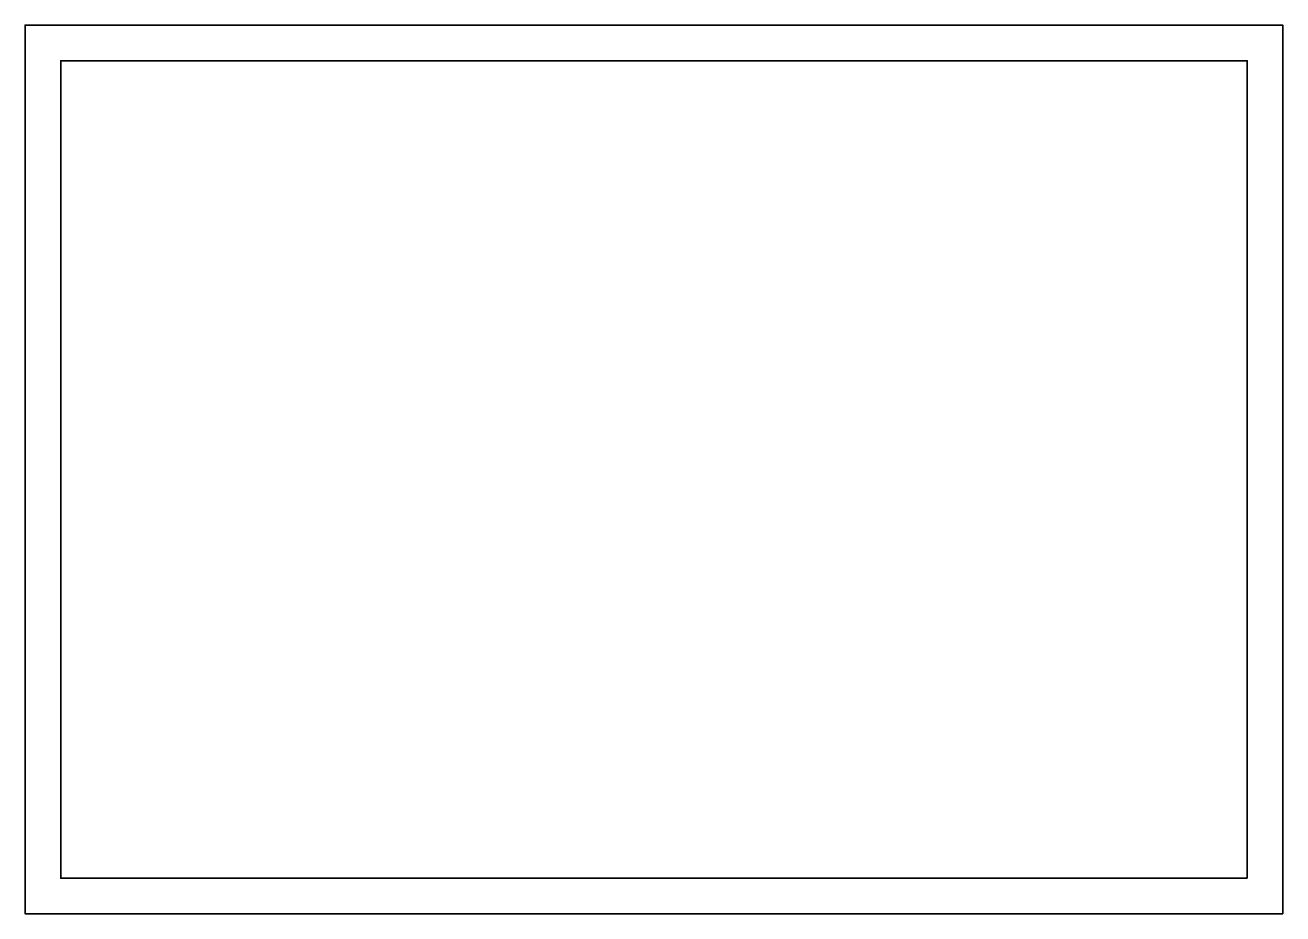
# Model space of a CAD drawing. Header units: millimetres. Extents: x -72 to 282, y 24 to 274.
import ezdxf

# ---------------------------------------------------------------- set-up
doc = ezdxf.new("R2010")
doc.units = ezdxf.units.MM
doc.header["$MEASUREMENT"] = 0
doc.layers.get('0').update_dxf_attribs({"lineweight": 0})
doc.layers.add('SAFETY', color=7, linetype='Continuous', lineweight=0)

msp = doc.modelspace()

# ---------------------------------------------------------------- linework, layer by layer
at = {"color": 1, "lineweight": 35, "true_color": 0xff0000}
msp.add_lwpolyline([(272.3, 33.52), (-61.7, 33.52), (-61.7, 263.52), (272.3, 263.52)], close=True, dxfattribs=at)
at = {"layer": 'SAFETY', "color": 1, "lineweight": 35, "true_color": 0xff0000}
msp.add_lwpolyline([(282.3, 23.52), (-71.7, 23.52), (-71.7, 273.52), (282.3, 273.52)], close=True, dxfattribs=at)

doc.saveas('drawing.dxf')
